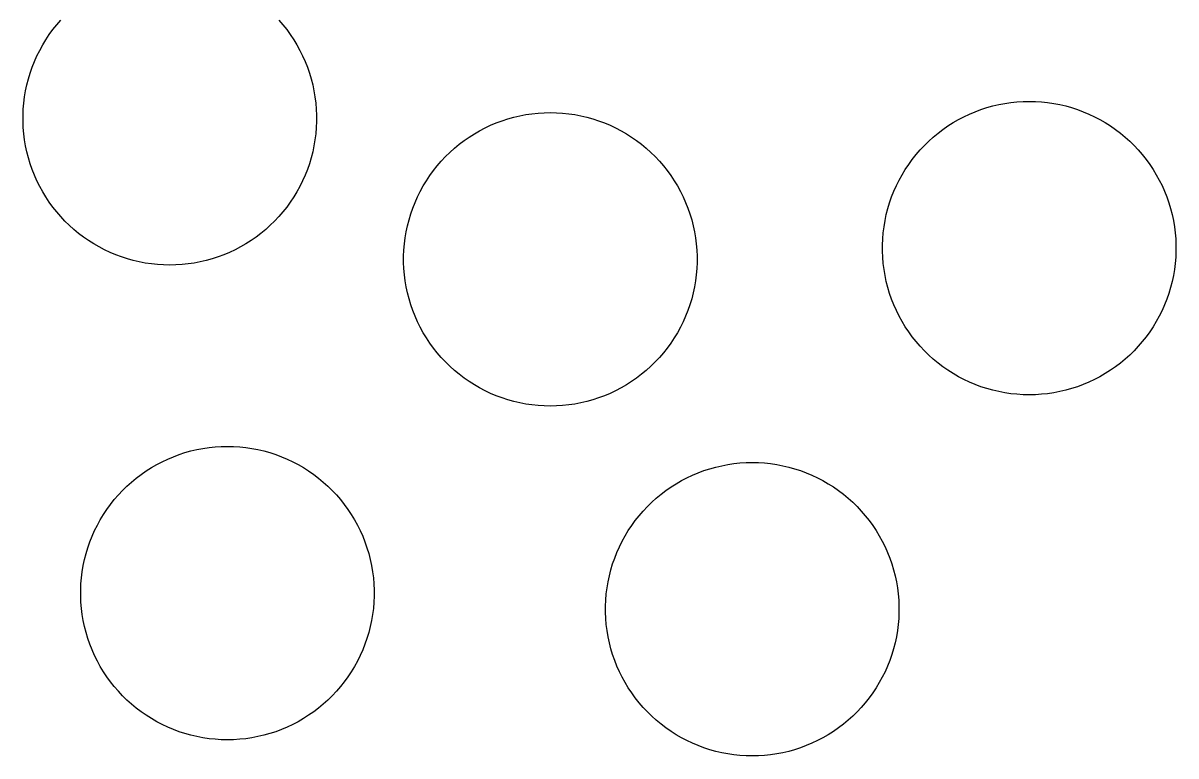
# Model space of a CAD drawing. Header units: metres. Extents: x -102 to 102, y -50 to 50.
# Drawn here: x 68.81 to 81.38, y -23.72 to -15.73 of the extents above; entities that cross this region are included whole.
import ezdxf

# ---------------------------------------------------------------- set-up
doc = ezdxf.new("R2010")
doc.units = ezdxf.units.M

msp = doc.modelspace()

# ---------------------------------------------------------------- linework, layer by layer
for p, q in [((69.1783, -15.7443), (69.2221, -15.6936)), ((71.6002, -15.6936), (71.644, -15.7443)), ((69.0973, -15.8511), (69.1367, -15.7969)), ((69.1367, -15.7969), (69.1783, -15.7443)), ((71.644, -15.7443), (71.6856, -15.7969)), ((71.6856, -15.7969), (71.725, -15.8511)), ((69.0255, -15.9642), (69.0602, -15.9069)), ((69.0602, -15.9069), (69.0973, -15.8511)), ((71.725, -15.8511), (71.7621, -15.9069)), ((71.7621, -15.9069), (71.7968, -15.9642)), ((68.9362, -16.1442), (68.9634, -16.083)), ((68.9634, -16.083), (68.9932, -16.0229)), ((68.9932, -16.0229), (69.0255, -15.9642)), ((71.7968, -15.9642), (71.8291, -16.0229)), ((71.8291, -16.0229), (71.8589, -16.083)), ((71.8589, -16.083), (71.8861, -16.1442)), ((68.8895, -16.2698), (68.9115, -16.2065)), ((68.9115, -16.2065), (68.9362, -16.1442)), ((71.8861, -16.1442), (71.9108, -16.2065)), ((71.9108, -16.2065), (71.9328, -16.2698)), ((68.8534, -16.3989), (68.8701, -16.334)), ((68.8701, -16.334), (68.8895, -16.2698)), ((71.9328, -16.2698), (71.9522, -16.334)), ((71.9522, -16.334), (71.9689, -16.3989)), ((68.8283, -16.5305), (68.8395, -16.4644)), ((68.8395, -16.4644), (68.8534, -16.3989)), ((71.9689, -16.3989), (71.9828, -16.4644)), ((71.9828, -16.4644), (71.994, -16.5305)), ((68.8199, -16.597), (68.8283, -16.5305)), ((71.994, -16.5305), (72.0024, -16.597)), ((79.58, -16.5917), (79.6467, -16.5847)), ((79.6467, -16.5847), (79.7136, -16.5805)), ((79.7136, -16.5805), (79.7806, -16.5791)), ((79.7806, -16.5791), (79.8476, -16.5805)), ((79.8476, -16.5805), (79.9145, -16.5847)), ((79.9145, -16.5847), (79.9811, -16.5917)), ((68.8115, -16.7307), (68.8143, -16.6638)), ((68.8143, -16.6638), (68.8199, -16.597)), ((72.0024, -16.597), (72.008, -16.6638)), ((72.008, -16.6638), (72.0108, -16.7307)), ((74.2933, -16.7238), (74.3596, -16.7141)), ((74.3596, -16.7141), (74.4262, -16.7071)), ((74.4262, -16.7071), (74.4931, -16.7029)), ((74.4931, -16.7029), (74.5601, -16.7014)), ((74.5601, -16.7014), (74.6271, -16.7029)), ((74.6271, -16.7029), (74.694, -16.7071)), ((74.694, -16.7071), (74.7607, -16.7141)), ((74.7607, -16.7141), (74.827, -16.7238)), ((79.1298, -16.7174), (79.1916, -16.6915)), ((79.1916, -16.6915), (79.2544, -16.6681)), ((79.2544, -16.6681), (79.3181, -16.6474)), ((79.3181, -16.6474), (79.3827, -16.6294)), ((79.3827, -16.6294), (79.4479, -16.6141)), ((79.4479, -16.6141), (79.5137, -16.6015)), ((79.5137, -16.6015), (79.58, -16.5917)), ((79.9811, -16.5917), (80.0474, -16.6015)), ((80.0474, -16.6015), (80.1132, -16.6141)), ((80.1132, -16.6141), (80.1785, -16.6294)), ((80.1785, -16.6294), (80.243, -16.6474)), ((80.243, -16.6474), (80.3067, -16.6681)), ((80.3067, -16.6681), (80.3696, -16.6915)), ((80.3696, -16.6915), (80.4314, -16.7174)), ((68.8115, -16.7977), (68.8115, -16.7307)), ((68.8143, -16.8647), (68.8115, -16.7977)), ((72.0108, -16.7977), (72.008, -16.8647)), ((72.0108, -16.7307), (72.0108, -16.7977)), ((73.8487, -16.8683), (73.9093, -16.8398)), ((73.9093, -16.8398), (73.9711, -16.8138)), ((73.9711, -16.8138), (74.0339, -16.7904)), ((74.0339, -16.7904), (74.0977, -16.7697)), ((74.0977, -16.7697), (74.1622, -16.7517)), ((74.1622, -16.7517), (74.2275, -16.7364)), ((74.2275, -16.7364), (74.2933, -16.7238)), ((74.827, -16.7238), (74.8928, -16.7364)), ((74.8928, -16.7364), (74.958, -16.7517)), ((74.958, -16.7517), (75.0226, -16.7697)), ((75.0226, -16.7697), (75.0863, -16.7904)), ((75.0863, -16.7904), (75.1491, -16.8138)), ((75.1491, -16.8138), (75.2109, -16.8398)), ((75.2109, -16.8398), (75.2715, -16.8683)), ((78.8951, -16.8464), (78.9517, -16.8105)), ((78.9517, -16.8105), (79.0098, -16.777)), ((79.0098, -16.777), (79.0692, -16.746)), ((79.0692, -16.746), (79.1298, -16.7174)), ((80.4314, -16.7174), (80.492, -16.746)), ((80.492, -16.746), (80.5514, -16.777)), ((80.5514, -16.777), (80.6094, -16.8105)), ((80.6094, -16.8105), (80.666, -16.8464)), ((68.8199, -16.9315), (68.8143, -16.8647)), ((68.8283, -16.998), (68.8199, -16.9315)), ((72.0024, -16.9315), (71.994, -16.998)), ((72.008, -16.8647), (72.0024, -16.9315)), ((73.6747, -16.9688), (73.7313, -16.9329)), ((73.7313, -16.9329), (73.7893, -16.8994)), ((73.7893, -16.8994), (73.8487, -16.8683)), ((75.2715, -16.8683), (75.3309, -16.8994)), ((75.3309, -16.8994), (75.389, -16.9329)), ((75.389, -16.9329), (75.4455, -16.9688)), ((78.7351, -16.9679), (78.7867, -16.9252)), ((78.7867, -16.9252), (78.8401, -16.8847)), ((78.8401, -16.8847), (78.8951, -16.8464)), ((80.666, -16.8464), (80.721, -16.8847)), ((80.721, -16.8847), (80.7744, -16.9252)), ((80.7744, -16.9252), (80.826, -16.9679)), ((68.8395, -17.064), (68.8283, -16.998)), ((68.8534, -17.1296), (68.8395, -17.064)), ((71.9828, -17.064), (71.9689, -17.1296)), ((71.994, -16.998), (71.9828, -17.064)), ((73.4648, -17.1351), (73.5146, -17.0903)), ((73.5146, -17.0903), (73.5663, -17.0475)), ((73.5663, -17.0475), (73.6197, -17.007)), ((73.6197, -17.007), (73.6747, -16.9688)), ((75.4455, -16.9688), (75.5006, -17.007)), ((75.5006, -17.007), (75.554, -17.0475)), ((75.554, -17.0475), (75.6056, -17.0903)), ((75.6056, -17.0903), (75.6554, -17.1351)), ((78.5915, -17.1085), (78.6374, -17.0596)), ((78.6374, -17.0596), (78.6853, -17.0127)), ((78.6853, -17.0127), (78.7351, -16.9679)), ((80.826, -16.9679), (80.8758, -17.0127)), ((80.8758, -17.0127), (80.9237, -17.0596)), ((80.9237, -17.0596), (80.9696, -17.1085)), ((68.8701, -17.1945), (68.8534, -17.1296)), ((68.8895, -17.2587), (68.8701, -17.1945)), ((71.9522, -17.1945), (71.9328, -17.2587)), ((71.9689, -17.1296), (71.9522, -17.1945)), ((73.3711, -17.2308), (73.417, -17.182)), ((73.417, -17.182), (73.4648, -17.1351)), ((75.6554, -17.1351), (75.7033, -17.182)), ((75.7033, -17.182), (75.7491, -17.2308)), ((78.4667, -17.2659), (78.5061, -17.2117)), ((78.5061, -17.2117), (78.5477, -17.1592)), ((78.5477, -17.1592), (78.5915, -17.1085)), ((80.9696, -17.1085), (81.0134, -17.1592)), ((81.0134, -17.1592), (81.055, -17.2117)), ((81.055, -17.2117), (81.0944, -17.2659)), ((68.9115, -17.3219), (68.8895, -17.2587)), ((68.9362, -17.3842), (68.9115, -17.3219)), ((71.9108, -17.3219), (71.8861, -17.3842)), ((71.9328, -17.2587), (71.9108, -17.3219)), ((73.2463, -17.3883), (73.2857, -17.3341)), ((73.2857, -17.3341), (73.3273, -17.2816)), ((73.3273, -17.2816), (73.3711, -17.2308)), ((75.7491, -17.2308), (75.7929, -17.2816)), ((75.7929, -17.2816), (75.8346, -17.3341)), ((75.8346, -17.3341), (75.874, -17.3883)), ((78.3949, -17.3791), (78.4296, -17.3218)), ((78.4296, -17.3218), (78.4667, -17.2659)), ((81.0944, -17.2659), (81.1315, -17.3218)), ((81.1315, -17.3218), (81.1662, -17.3791)), ((68.9634, -17.4455), (68.9362, -17.3842)), ((68.9932, -17.5055), (68.9634, -17.4455)), ((71.8589, -17.4455), (71.8291, -17.5055)), ((71.8861, -17.3842), (71.8589, -17.4455)), ((73.1745, -17.5014), (73.2092, -17.4441)), ((73.2092, -17.4441), (73.2463, -17.3883)), ((75.874, -17.3883), (75.911, -17.4441)), ((75.911, -17.4441), (75.9458, -17.5014)), ((78.3328, -17.4978), (78.3626, -17.4378)), ((78.3626, -17.4378), (78.3949, -17.3791)), ((81.1662, -17.3791), (81.1985, -17.4378)), ((81.1985, -17.4378), (81.2283, -17.4978)), ((69.0255, -17.5642), (68.9932, -17.5055)), ((69.0602, -17.6216), (69.0255, -17.5642)), ((71.7968, -17.5642), (71.7621, -17.6216)), ((71.8291, -17.5055), (71.7968, -17.5642)), ((73.1124, -17.6202), (73.1422, -17.5602)), ((73.1422, -17.5602), (73.1745, -17.5014)), ((75.9458, -17.5014), (75.978, -17.5602)), ((75.978, -17.5602), (76.0078, -17.6202)), ((78.2809, -17.6214), (78.3056, -17.5591)), ((78.3056, -17.5591), (78.3328, -17.4978)), ((81.2283, -17.4978), (81.2556, -17.5591)), ((81.2556, -17.5591), (81.2802, -17.6214)), ((69.0973, -17.6774), (69.0602, -17.6216)), ((69.1367, -17.7316), (69.0973, -17.6774)), ((71.725, -17.6774), (71.6856, -17.7316)), ((71.7621, -17.6216), (71.725, -17.6774)), ((73.0605, -17.7437), (73.0851, -17.6814)), ((73.0851, -17.6814), (73.1124, -17.6202)), ((76.0078, -17.6202), (76.0351, -17.6814)), ((76.0351, -17.6814), (76.0598, -17.7437)), ((78.2395, -17.7488), (78.2589, -17.6847)), ((78.2589, -17.6847), (78.2809, -17.6214)), ((81.2802, -17.6214), (81.3023, -17.6847)), ((81.3023, -17.6847), (81.3216, -17.7488)), ((69.1783, -17.7841), (69.1367, -17.7316)), ((69.2221, -17.8348), (69.1783, -17.7841)), ((69.268, -17.8837), (69.2221, -17.8348)), ((71.6002, -17.8348), (71.5543, -17.8837)), ((71.644, -17.7841), (71.6002, -17.8348)), ((71.6856, -17.7316), (71.644, -17.7841)), ((73.0191, -17.8712), (73.0384, -17.807)), ((73.0384, -17.807), (73.0605, -17.7437)), ((76.0598, -17.7437), (76.0818, -17.807)), ((76.0818, -17.807), (76.1012, -17.8712)), ((78.2089, -17.8793), (78.2228, -17.8137)), ((78.2228, -17.8137), (78.2395, -17.7488)), ((81.3216, -17.7488), (81.3383, -17.8137)), ((81.3383, -17.8137), (81.3522, -17.8793)), ((69.3159, -17.9306), (69.268, -17.8837)), ((69.3657, -17.9754), (69.3159, -17.9306)), ((71.5064, -17.9306), (71.4566, -17.9754)), ((71.5543, -17.8837), (71.5064, -17.9306)), ((72.9885, -18.0016), (73.0024, -17.9361)), ((73.0024, -17.9361), (73.0191, -17.8712)), ((76.1012, -17.8712), (76.1178, -17.9361)), ((76.1178, -17.9361), (76.1318, -18.0016)), ((78.1893, -18.0118), (78.1977, -17.9454)), ((78.1977, -17.9454), (78.2089, -17.8793)), ((81.3522, -17.8793), (81.3634, -17.9454)), ((81.3634, -17.9454), (81.3718, -18.0118)), ((69.4173, -18.0181), (69.3657, -17.9754)), ((69.4707, -18.0587), (69.4173, -18.0181)), ((69.5257, -18.0969), (69.4707, -18.0587)), ((69.5823, -18.1328), (69.5257, -18.0969)), ((71.2966, -18.0969), (71.24, -18.1328)), ((71.3516, -18.0587), (71.2966, -18.0969)), ((71.405, -18.0181), (71.3516, -18.0587)), ((71.4566, -17.9754), (71.405, -18.0181)), ((72.9689, -18.1342), (72.9773, -18.0677)), ((72.9773, -18.0677), (72.9885, -18.0016)), ((76.1318, -18.0016), (76.143, -18.0677)), ((76.143, -18.0677), (76.1514, -18.1342)), ((78.1809, -18.1456), (78.1837, -18.0786)), ((78.1837, -18.0786), (78.1893, -18.0118)), ((81.3718, -18.0118), (81.3774, -18.0786)), ((81.3774, -18.0786), (81.3802, -18.1456)), ((69.6403, -18.1663), (69.5823, -18.1328)), ((69.6997, -18.1974), (69.6403, -18.1663)), ((69.7604, -18.2259), (69.6997, -18.1974)), ((71.1226, -18.1974), (71.0619, -18.2259)), ((71.1819, -18.1663), (71.1226, -18.1974)), ((71.24, -18.1328), (71.1819, -18.1663)), ((72.9605, -18.2679), (72.9633, -18.201)), ((72.9633, -18.201), (72.9689, -18.1342)), ((76.1514, -18.1342), (76.157, -18.201)), ((76.157, -18.201), (76.1598, -18.2679)), ((78.1809, -18.2126), (78.1809, -18.1456)), ((78.1837, -18.2796), (78.1809, -18.2126)), ((81.3802, -18.2126), (81.3774, -18.2796)), ((81.3802, -18.1456), (81.3802, -18.2126)), ((69.8221, -18.2519), (69.7604, -18.2259)), ((69.885, -18.2752), (69.8221, -18.2519)), ((69.9487, -18.2959), (69.885, -18.2752)), ((70.0132, -18.314), (69.9487, -18.2959)), ((70.0785, -18.3293), (70.0132, -18.314)), ((70.1443, -18.3418), (70.0785, -18.3293)), ((70.2106, -18.3516), (70.1443, -18.3418)), ((70.678, -18.3418), (70.6117, -18.3516)), ((70.7438, -18.3293), (70.678, -18.3418)), ((70.8091, -18.314), (70.7438, -18.3293)), ((70.8736, -18.2959), (70.8091, -18.314)), ((70.9373, -18.2752), (70.8736, -18.2959)), ((71.0001, -18.2519), (70.9373, -18.2752)), ((71.0619, -18.2259), (71.0001, -18.2519)), ((72.9605, -18.3349), (72.9605, -18.2679)), ((72.9633, -18.4019), (72.9605, -18.3349)), ((76.1598, -18.3349), (76.157, -18.4019)), ((76.1598, -18.2679), (76.1598, -18.3349)), ((78.1893, -18.3463), (78.1837, -18.2796)), ((78.1977, -18.4128), (78.1893, -18.3463)), ((81.3718, -18.3463), (81.3634, -18.4128)), ((81.3774, -18.2796), (81.3718, -18.3463)), ((70.2773, -18.3586), (70.2106, -18.3516)), ((70.3441, -18.3628), (70.2773, -18.3586)), ((70.4111, -18.3642), (70.3441, -18.3628)), ((70.4781, -18.3628), (70.4111, -18.3642)), ((70.545, -18.3586), (70.4781, -18.3628)), ((70.6117, -18.3516), (70.545, -18.3586)), ((72.9689, -18.4687), (72.9633, -18.4019)), ((72.9773, -18.5352), (72.9689, -18.4687)), ((76.1514, -18.4687), (76.143, -18.5352)), ((76.157, -18.4019), (76.1514, -18.4687)), ((78.2089, -18.4789), (78.1977, -18.4128)), ((81.3634, -18.4128), (81.3522, -18.4789)), ((72.9885, -18.6013), (72.9773, -18.5352)), ((73.0024, -18.6668), (72.9885, -18.6013)), ((76.1318, -18.6013), (76.1178, -18.6668)), ((76.143, -18.5352), (76.1318, -18.6013)), ((78.2228, -18.5444), (78.2089, -18.4789)), ((78.2395, -18.6094), (78.2228, -18.5444)), ((81.3383, -18.5444), (81.3216, -18.6094)), ((81.3522, -18.4789), (81.3383, -18.5444)), ((73.0191, -18.7317), (73.0024, -18.6668)), ((76.1178, -18.6668), (76.1012, -18.7317)), ((78.2589, -18.6735), (78.2395, -18.6094)), ((78.2809, -18.7368), (78.2589, -18.6735)), ((81.3023, -18.6735), (81.2802, -18.7368)), ((81.3216, -18.6094), (81.3023, -18.6735)), ((73.0384, -18.7959), (73.0191, -18.7317)), ((73.0605, -18.8592), (73.0384, -18.7959)), ((76.0818, -18.7959), (76.0598, -18.8592)), ((76.1012, -18.7317), (76.0818, -18.7959)), ((78.3056, -18.7991), (78.2809, -18.7368)), ((78.3328, -18.8603), (78.3056, -18.7991)), ((81.2556, -18.7991), (81.2283, -18.8603)), ((81.2802, -18.7368), (81.2556, -18.7991)), ((73.0851, -18.9215), (73.0605, -18.8592)), ((73.1124, -18.9827), (73.0851, -18.9215)), ((76.0351, -18.9215), (76.0078, -18.9827)), ((76.0598, -18.8592), (76.0351, -18.9215)), ((78.3626, -18.9204), (78.3328, -18.8603)), ((78.3949, -18.9791), (78.3626, -18.9204)), ((81.1985, -18.9204), (81.1662, -18.9791)), ((81.2283, -18.8603), (81.1985, -18.9204)), ((73.1422, -19.0427), (73.1124, -18.9827)), ((73.1745, -19.1014), (73.1422, -19.0427)), ((73.2092, -19.1588), (73.1745, -19.1014)), ((75.9458, -19.1014), (75.911, -19.1588)), ((75.978, -19.0427), (75.9458, -19.1014)), ((76.0078, -18.9827), (75.978, -19.0427)), ((78.4296, -19.0364), (78.3949, -18.9791)), ((78.4667, -19.0922), (78.4296, -19.0364)), ((78.5061, -19.1465), (78.4667, -19.0922)), ((81.0944, -19.0922), (81.055, -19.1465)), ((81.1315, -19.0364), (81.0944, -19.0922)), ((81.1662, -18.9791), (81.1315, -19.0364)), ((73.2463, -19.2146), (73.2092, -19.1588)), ((73.2857, -19.2688), (73.2463, -19.2146)), ((75.874, -19.2146), (75.8346, -19.2688)), ((75.911, -19.1588), (75.874, -19.2146)), ((78.5477, -19.199), (78.5061, -19.1465)), ((78.5915, -19.2497), (78.5477, -19.199)), ((81.0134, -19.199), (80.9696, -19.2497)), ((81.055, -19.1465), (81.0134, -19.199)), ((73.3273, -19.3213), (73.2857, -19.2688)), ((73.3711, -19.3721), (73.3273, -19.3213)), ((75.7929, -19.3213), (75.7491, -19.3721)), ((75.8346, -19.2688), (75.7929, -19.3213)), ((78.6374, -19.2986), (78.5915, -19.2497)), ((78.6853, -19.3454), (78.6374, -19.2986)), ((78.7351, -19.3903), (78.6853, -19.3454)), ((80.8758, -19.3454), (80.826, -19.3903)), ((80.9237, -19.2986), (80.8758, -19.3454)), ((80.9696, -19.2497), (80.9237, -19.2986)), ((73.417, -19.4209), (73.3711, -19.3721)), ((73.4648, -19.4678), (73.417, -19.4209)), ((73.5146, -19.5126), (73.4648, -19.4678)), ((75.6554, -19.4678), (75.6056, -19.5126)), ((75.7033, -19.4209), (75.6554, -19.4678)), ((75.7491, -19.3721), (75.7033, -19.4209)), ((78.7867, -19.433), (78.7351, -19.3903)), ((78.8401, -19.4735), (78.7867, -19.433)), ((78.8951, -19.5118), (78.8401, -19.4735)), ((80.721, -19.4735), (80.666, -19.5118)), ((80.7744, -19.433), (80.721, -19.4735)), ((80.826, -19.3903), (80.7744, -19.433)), ((73.5663, -19.5554), (73.5146, -19.5126)), ((73.6197, -19.5959), (73.5663, -19.5554)), ((73.6747, -19.6341), (73.6197, -19.5959)), ((75.5006, -19.5959), (75.4455, -19.6341)), ((75.554, -19.5554), (75.5006, -19.5959)), ((75.6056, -19.5126), (75.554, -19.5554)), ((78.9517, -19.5477), (78.8951, -19.5118)), ((79.0098, -19.5812), (78.9517, -19.5477)), ((79.0692, -19.6122), (79.0098, -19.5812)), ((80.5514, -19.5812), (80.492, -19.6122)), ((80.6094, -19.5477), (80.5514, -19.5812)), ((80.666, -19.5118), (80.6094, -19.5477)), ((73.7313, -19.67), (73.6747, -19.6341)), ((73.7893, -19.7035), (73.7313, -19.67)), ((73.8487, -19.7346), (73.7893, -19.7035)), ((75.3309, -19.7035), (75.2715, -19.7346)), ((75.389, -19.67), (75.3309, -19.7035)), ((75.4455, -19.6341), (75.389, -19.67)), ((79.1298, -19.6408), (79.0692, -19.6122)), ((79.1916, -19.6667), (79.1298, -19.6408)), ((79.2544, -19.6901), (79.1916, -19.6667)), ((79.3181, -19.7108), (79.2544, -19.6901)), ((79.3827, -19.7288), (79.3181, -19.7108)), ((79.4479, -19.7441), (79.3827, -19.7288)), ((80.1785, -19.7288), (80.1132, -19.7441)), ((80.243, -19.7108), (80.1785, -19.7288)), ((80.3067, -19.6901), (80.243, -19.7108)), ((80.3696, -19.6667), (80.3067, -19.6901)), ((80.4314, -19.6408), (80.3696, -19.6667)), ((80.492, -19.6122), (80.4314, -19.6408)), ((73.9093, -19.7631), (73.8487, -19.7346)), ((73.9711, -19.7891), (73.9093, -19.7631)), ((74.0339, -19.8124), (73.9711, -19.7891)), ((74.0977, -19.8332), (74.0339, -19.8124)), ((74.1622, -19.8512), (74.0977, -19.8332)), ((74.2275, -19.8665), (74.1622, -19.8512)), ((74.958, -19.8512), (74.8928, -19.8665)), ((75.0226, -19.8332), (74.958, -19.8512)), ((75.0863, -19.8124), (75.0226, -19.8332)), ((75.1491, -19.7891), (75.0863, -19.8124)), ((75.2109, -19.7631), (75.1491, -19.7891)), ((75.2715, -19.7346), (75.2109, -19.7631)), ((79.5137, -19.7567), (79.4479, -19.7441)), ((79.58, -19.7665), (79.5137, -19.7567)), ((79.6467, -19.7735), (79.58, -19.7665)), ((79.7136, -19.7777), (79.6467, -19.7735)), ((79.7806, -19.7791), (79.7136, -19.7777)), ((79.8476, -19.7777), (79.7806, -19.7791)), ((79.9145, -19.7735), (79.8476, -19.7777)), ((79.9811, -19.7665), (79.9145, -19.7735)), ((80.0474, -19.7567), (79.9811, -19.7665)), ((80.1132, -19.7441), (80.0474, -19.7567)), ((74.2933, -19.879), (74.2275, -19.8665)), ((74.3596, -19.8888), (74.2933, -19.879)), ((74.4262, -19.8958), (74.3596, -19.8888)), ((74.4931, -19.9), (74.4262, -19.8958)), ((74.5601, -19.9014), (74.4931, -19.9)), ((74.6271, -19.9), (74.5601, -19.9014)), ((74.694, -19.8958), (74.6271, -19.9)), ((74.7607, -19.8888), (74.694, -19.8958)), ((74.827, -19.879), (74.7607, -19.8888)), ((74.8928, -19.8665), (74.827, -19.879)), ((70.7725, -20.3633), (70.8388, -20.3535)), ((70.8388, -20.3535), (70.9055, -20.3465)), ((70.9055, -20.3465), (70.9724, -20.3423)), ((70.9724, -20.3423), (71.0394, -20.3409)), ((71.0394, -20.3409), (71.1064, -20.3423)), ((71.1064, -20.3423), (71.1732, -20.3465)), ((71.1732, -20.3465), (71.2399, -20.3535)), ((71.2399, -20.3535), (71.3062, -20.3633)), ((70.328, -20.5078), (70.3886, -20.4793)), ((70.3886, -20.4793), (70.4504, -20.4533)), ((70.4504, -20.4533), (70.5132, -20.4299)), ((70.5132, -20.4299), (70.5769, -20.4092)), ((70.5769, -20.4092), (70.6415, -20.3912)), ((70.6415, -20.3912), (70.7067, -20.3759)), ((70.7067, -20.3759), (70.7725, -20.3633)), ((71.3062, -20.3633), (71.372, -20.3759)), ((71.372, -20.3759), (71.4373, -20.3912)), ((71.4373, -20.3912), (71.5018, -20.4092)), ((71.5018, -20.4092), (71.5656, -20.4299)), ((71.5656, -20.4299), (71.6284, -20.4533)), ((71.6284, -20.4533), (71.6901, -20.4793)), ((71.6901, -20.4793), (71.7508, -20.5078)), ((70.0989, -20.6465), (70.1539, -20.6083)), ((70.1539, -20.6083), (70.2105, -20.5723)), ((70.2105, -20.5723), (70.2686, -20.5388)), ((70.2686, -20.5388), (70.328, -20.5078)), ((71.7508, -20.5078), (71.8102, -20.5388)), ((71.8102, -20.5388), (71.8682, -20.5723)), ((71.8682, -20.5723), (71.9248, -20.6083)), ((71.9248, -20.6083), (71.9798, -20.6465)), ((76.1718, -20.6289), (76.2346, -20.6055)), ((76.2346, -20.6055), (76.2984, -20.5848)), ((76.2984, -20.5848), (76.3629, -20.5668)), ((76.3629, -20.5668), (76.4282, -20.5515)), ((76.4282, -20.5515), (76.494, -20.5389)), ((76.494, -20.5389), (76.5603, -20.5291)), ((76.5603, -20.5291), (76.6269, -20.5221)), ((76.6269, -20.5221), (76.6938, -20.5179)), ((76.6938, -20.5179), (76.7608, -20.5165)), ((76.7608, -20.5165), (76.8278, -20.5179)), ((76.8278, -20.5179), (76.8947, -20.5221)), ((76.8947, -20.5221), (76.9614, -20.5291)), ((76.9614, -20.5291), (77.0277, -20.5389)), ((77.0277, -20.5389), (77.0935, -20.5515)), ((77.0935, -20.5515), (77.1587, -20.5668)), ((77.1587, -20.5668), (77.2233, -20.5848)), ((77.2233, -20.5848), (77.287, -20.6055)), ((77.287, -20.6055), (77.3498, -20.6289)), ((69.9441, -20.7746), (69.9939, -20.7297)), ((69.9939, -20.7297), (70.0455, -20.687)), ((70.0455, -20.687), (70.0989, -20.6465)), ((71.9798, -20.6465), (72.0332, -20.687)), ((72.0332, -20.687), (72.0848, -20.7297)), ((72.0848, -20.7297), (72.1346, -20.7746)), ((75.932, -20.7479), (75.99, -20.7144)), ((75.99, -20.7144), (76.0494, -20.6834)), ((76.0494, -20.6834), (76.11, -20.6548)), ((76.11, -20.6548), (76.1718, -20.6289)), ((77.3498, -20.6289), (77.4116, -20.6548)), ((77.4116, -20.6548), (77.4722, -20.6834)), ((77.4722, -20.6834), (77.5316, -20.7144)), ((77.5316, -20.7144), (77.5897, -20.7479)), ((69.8503, -20.8703), (69.8962, -20.8215)), ((69.8962, -20.8215), (69.9441, -20.7746)), ((72.1346, -20.7746), (72.1825, -20.8215)), ((72.1825, -20.8215), (72.2284, -20.8703)), ((75.7153, -20.9053), (75.767, -20.8626)), ((75.767, -20.8626), (75.8204, -20.8221)), ((75.8204, -20.8221), (75.8754, -20.7839)), ((75.8754, -20.7839), (75.932, -20.7479)), ((77.5897, -20.7479), (77.6463, -20.7839)), ((77.6463, -20.7839), (77.7013, -20.8221)), ((77.7013, -20.8221), (77.7547, -20.8626)), ((77.7547, -20.8626), (77.8063, -20.9053)), ((69.7255, -21.0278), (69.7649, -20.9736)), ((69.7649, -20.9736), (69.8065, -20.9211)), ((69.8065, -20.9211), (69.8503, -20.8703)), ((72.2284, -20.8703), (72.2722, -20.9211)), ((72.2722, -20.9211), (72.3138, -20.9736)), ((72.3138, -20.9736), (72.3532, -21.0278)), ((75.6177, -20.9971), (75.6656, -20.9502)), ((75.6656, -20.9502), (75.7153, -20.9053)), ((77.8063, -20.9053), (77.8561, -20.9502)), ((77.8561, -20.9502), (77.904, -20.9971)), ((69.6537, -21.1409), (69.6884, -21.0836)), ((69.6884, -21.0836), (69.7255, -21.0278)), ((72.3532, -21.0278), (72.3903, -21.0836)), ((72.3903, -21.0836), (72.425, -21.1409)), ((75.4864, -21.1492), (75.528, -21.0966)), ((75.528, -21.0966), (75.5718, -21.0459)), ((75.5718, -21.0459), (75.6177, -20.9971)), ((77.904, -20.9971), (77.9499, -21.0459)), ((77.9499, -21.0459), (77.9937, -21.0966)), ((77.9937, -21.0966), (78.0353, -21.1492)), ((69.5916, -21.2597), (69.6214, -21.1997)), ((69.6214, -21.1997), (69.6537, -21.1409)), ((72.425, -21.1409), (72.4573, -21.1997)), ((72.4573, -21.1997), (72.4871, -21.2597)), ((75.4099, -21.2592), (75.447, -21.2034)), ((75.447, -21.2034), (75.4864, -21.1492)), ((78.0353, -21.1492), (78.0747, -21.2034)), ((78.0747, -21.2034), (78.1118, -21.2592)), ((69.5397, -21.3832), (69.5644, -21.3209)), ((69.5644, -21.3209), (69.5916, -21.2597)), ((72.4871, -21.2597), (72.5143, -21.3209)), ((72.5143, -21.3209), (72.539, -21.3832)), ((75.3429, -21.3753), (75.3752, -21.3165)), ((75.3752, -21.3165), (75.4099, -21.2592)), ((78.1118, -21.2592), (78.1465, -21.3165)), ((78.1465, -21.3165), (78.1788, -21.3753)), ((69.4983, -21.5107), (69.5177, -21.4465)), ((69.5177, -21.4465), (69.5397, -21.3832)), ((72.539, -21.3832), (72.5611, -21.4465)), ((72.5611, -21.4465), (72.5804, -21.5107)), ((75.2858, -21.4965), (75.3131, -21.4353)), ((75.3131, -21.4353), (75.3429, -21.3753)), ((78.1788, -21.3753), (78.2086, -21.4353)), ((78.2086, -21.4353), (78.2358, -21.4965)), ((69.4677, -21.6411), (69.4816, -21.5756)), ((69.4816, -21.5756), (69.4983, -21.5107)), ((72.5804, -21.5107), (72.5971, -21.5756)), ((72.5971, -21.5756), (72.611, -21.6411)), ((75.2391, -21.6221), (75.2612, -21.5588)), ((75.2612, -21.5588), (75.2858, -21.4965)), ((78.2358, -21.4965), (78.2605, -21.5588)), ((78.2605, -21.5588), (78.2825, -21.6221)), ((69.4481, -21.7737), (69.4565, -21.7072)), ((69.4565, -21.7072), (69.4677, -21.6411)), ((72.611, -21.6411), (72.6222, -21.7072)), ((72.6222, -21.7072), (72.6306, -21.7737)), ((75.2031, -21.7512), (75.2198, -21.6862)), ((75.2198, -21.6862), (75.2391, -21.6221)), ((78.2825, -21.6221), (78.3019, -21.6862)), ((78.3019, -21.6862), (78.3186, -21.7512)), ((69.4397, -21.9074), (69.4425, -21.8405)), ((69.4425, -21.8405), (69.4481, -21.7737)), ((72.6306, -21.7737), (72.6362, -21.8405)), ((72.6362, -21.8405), (72.639, -21.9074)), ((75.178, -21.8828), (75.1892, -21.8167)), ((75.1892, -21.8167), (75.2031, -21.7512)), ((78.3186, -21.7512), (78.3325, -21.8167)), ((78.3325, -21.8167), (78.3437, -21.8828)), ((69.4397, -21.9744), (69.4397, -21.9074)), ((69.4425, -22.0414), (69.4397, -21.9744)), ((72.639, -21.9744), (72.6362, -22.0414)), ((72.639, -21.9074), (72.639, -21.9744)), ((75.164, -22.0161), (75.1696, -21.9493)), ((75.1696, -21.9493), (75.178, -21.8828)), ((78.3437, -21.8828), (78.3521, -21.9493)), ((78.3521, -21.9493), (78.3577, -22.0161)), ((69.4481, -22.1082), (69.4425, -22.0414)), ((69.4565, -22.1747), (69.4481, -22.1082)), ((72.6306, -22.1082), (72.6222, -22.1747)), ((72.6362, -22.0414), (72.6306, -22.1082)), ((75.1612, -22.083), (75.164, -22.0161)), ((75.1612, -22.15), (75.1612, -22.083)), ((78.3577, -22.0161), (78.3605, -22.083)), ((78.3605, -22.083), (78.3605, -22.15)), ((69.4677, -22.2407), (69.4565, -22.1747)), ((69.4816, -22.3063), (69.4677, -22.2407)), ((72.611, -22.2407), (72.5971, -22.3063)), ((72.6222, -22.1747), (72.611, -22.2407)), ((75.164, -22.217), (75.1612, -22.15)), ((75.1696, -22.2838), (75.164, -22.217)), ((78.3577, -22.217), (78.3521, -22.2838)), ((78.3605, -22.15), (78.3577, -22.217)), ((69.4983, -22.3712), (69.4816, -22.3063)), ((69.5177, -22.4354), (69.4983, -22.3712)), ((72.5804, -22.3712), (72.5611, -22.4354)), ((72.5971, -22.3063), (72.5804, -22.3712)), ((75.178, -22.3503), (75.1696, -22.2838)), ((75.1892, -22.4163), (75.178, -22.3503)), ((78.3437, -22.3503), (78.3325, -22.4163)), ((78.3521, -22.2838), (78.3437, -22.3503)), ((69.5397, -22.4986), (69.5177, -22.4354)), ((72.5611, -22.4354), (72.539, -22.4986)), ((75.2031, -22.4819), (75.1892, -22.4163)), ((75.2198, -22.5468), (75.2031, -22.4819)), ((78.3186, -22.4819), (78.3019, -22.5468)), ((78.3325, -22.4163), (78.3186, -22.4819)), ((69.5644, -22.561), (69.5397, -22.4986)), ((69.5916, -22.6222), (69.5644, -22.561)), ((69.6214, -22.6822), (69.5916, -22.6222)), ((72.4871, -22.6222), (72.4573, -22.6822)), ((72.5143, -22.561), (72.4871, -22.6222)), ((72.539, -22.4986), (72.5143, -22.561)), ((75.2391, -22.6109), (75.2198, -22.5468)), ((75.2612, -22.6742), (75.2391, -22.6109)), ((78.2825, -22.6109), (78.2605, -22.6742)), ((78.3019, -22.5468), (78.2825, -22.6109)), ((69.6537, -22.7409), (69.6214, -22.6822)), ((69.6884, -22.7982), (69.6537, -22.7409)), ((72.425, -22.7409), (72.3903, -22.7982)), ((72.4573, -22.6822), (72.425, -22.7409)), ((75.2858, -22.7366), (75.2612, -22.6742)), ((75.3131, -22.7978), (75.2858, -22.7366)), ((78.2358, -22.7366), (78.2086, -22.7978)), ((78.2605, -22.6742), (78.2358, -22.7366)), ((69.7255, -22.8541), (69.6884, -22.7982)), ((69.7649, -22.9083), (69.7255, -22.8541)), ((72.3532, -22.8541), (72.3138, -22.9083)), ((72.3903, -22.7982), (72.3532, -22.8541)), ((75.3429, -22.8578), (75.3131, -22.7978)), ((75.3752, -22.9165), (75.3429, -22.8578)), ((78.1788, -22.8578), (78.1465, -22.9165)), ((78.2086, -22.7978), (78.1788, -22.8578)), ((69.8065, -22.9608), (69.7649, -22.9083)), ((69.8503, -23.0115), (69.8065, -22.9608)), ((72.2722, -22.9608), (72.2284, -23.0115)), ((72.3138, -22.9083), (72.2722, -22.9608)), ((75.4099, -22.9738), (75.3752, -22.9165)), ((75.447, -23.0297), (75.4099, -22.9738)), ((78.1118, -22.9738), (78.0747, -23.0297)), ((78.1465, -22.9165), (78.1118, -22.9738)), ((69.8962, -23.0604), (69.8503, -23.0115)), ((69.9441, -23.1073), (69.8962, -23.0604)), ((69.9939, -23.1521), (69.9441, -23.1073)), ((72.1346, -23.1073), (72.0848, -23.1521)), ((72.1825, -23.0604), (72.1346, -23.1073)), ((72.2284, -23.0115), (72.1825, -23.0604)), ((75.4864, -23.0839), (75.447, -23.0297)), ((75.528, -23.1364), (75.4864, -23.0839)), ((78.0353, -23.0839), (77.9937, -23.1364)), ((78.0747, -23.0297), (78.0353, -23.0839)), ((70.0455, -23.1948), (69.9939, -23.1521)), ((70.0989, -23.2354), (70.0455, -23.1948)), ((70.1539, -23.2736), (70.0989, -23.2354)), ((71.9798, -23.2354), (71.9248, -23.2736)), ((72.0332, -23.1948), (71.9798, -23.2354)), ((72.0848, -23.1521), (72.0332, -23.1948)), ((75.5718, -23.1871), (75.528, -23.1364)), ((75.6177, -23.236), (75.5718, -23.1871)), ((75.6656, -23.2829), (75.6177, -23.236)), ((77.904, -23.236), (77.8561, -23.2829)), ((77.9499, -23.1871), (77.904, -23.236)), ((77.9937, -23.1364), (77.9499, -23.1871)), ((70.2105, -23.3095), (70.1539, -23.2736)), ((70.2686, -23.343), (70.2105, -23.3095)), ((70.328, -23.3741), (70.2686, -23.343)), ((70.3886, -23.4026), (70.328, -23.3741)), ((71.7508, -23.3741), (71.6901, -23.4026)), ((71.8102, -23.343), (71.7508, -23.3741)), ((71.8682, -23.3095), (71.8102, -23.343)), ((71.9248, -23.2736), (71.8682, -23.3095)), ((75.7153, -23.3277), (75.6656, -23.2829)), ((75.767, -23.3704), (75.7153, -23.3277)), ((75.8204, -23.4109), (75.767, -23.3704)), ((77.7547, -23.3704), (77.7013, -23.4109)), ((77.8063, -23.3277), (77.7547, -23.3704)), ((77.8561, -23.2829), (77.8063, -23.3277)), ((70.4504, -23.4286), (70.3886, -23.4026)), ((70.5132, -23.4519), (70.4504, -23.4286)), ((70.5769, -23.4726), (70.5132, -23.4519)), ((70.6415, -23.4907), (70.5769, -23.4726)), ((70.7067, -23.506), (70.6415, -23.4907)), ((71.4373, -23.4907), (71.372, -23.506)), ((71.5018, -23.4726), (71.4373, -23.4907)), ((71.5656, -23.4519), (71.5018, -23.4726)), ((71.6284, -23.4286), (71.5656, -23.4519)), ((71.6901, -23.4026), (71.6284, -23.4286)), ((75.8754, -23.4492), (75.8204, -23.4109)), ((75.932, -23.4851), (75.8754, -23.4492)), ((75.99, -23.5186), (75.932, -23.4851)), ((77.5897, -23.4851), (77.5316, -23.5186)), ((77.6463, -23.4492), (77.5897, -23.4851)), ((77.7013, -23.4109), (77.6463, -23.4492)), ((70.7725, -23.5185), (70.7067, -23.506)), ((70.8388, -23.5283), (70.7725, -23.5185)), ((70.9055, -23.5353), (70.8388, -23.5283)), ((70.9724, -23.5395), (70.9055, -23.5353)), ((71.0394, -23.5409), (70.9724, -23.5395)), ((71.1064, -23.5395), (71.0394, -23.5409)), ((71.1732, -23.5353), (71.1064, -23.5395)), ((71.2399, -23.5283), (71.1732, -23.5353)), ((71.3062, -23.5185), (71.2399, -23.5283)), ((71.372, -23.506), (71.3062, -23.5185)), ((76.0494, -23.5497), (75.99, -23.5186)), ((76.11, -23.5782), (76.0494, -23.5497)), ((76.1718, -23.6042), (76.11, -23.5782)), ((76.2346, -23.6275), (76.1718, -23.6042)), ((76.2984, -23.6482), (76.2346, -23.6275)), ((77.287, -23.6275), (77.2233, -23.6482)), ((77.3498, -23.6042), (77.287, -23.6275)), ((77.4116, -23.5782), (77.3498, -23.6042)), ((77.4722, -23.5497), (77.4116, -23.5782)), ((77.5316, -23.5186), (77.4722, -23.5497)), ((76.3629, -23.6663), (76.2984, -23.6482)), ((76.4282, -23.6816), (76.3629, -23.6663)), ((76.494, -23.6941), (76.4282, -23.6816)), ((76.5603, -23.7039), (76.494, -23.6941)), ((76.6269, -23.7109), (76.5603, -23.7039)), ((76.6938, -23.7151), (76.6269, -23.7109)), ((76.7608, -23.7165), (76.6938, -23.7151)), ((76.8278, -23.7151), (76.7608, -23.7165)), ((76.8947, -23.7109), (76.8278, -23.7151)), ((76.9614, -23.7039), (76.8947, -23.7109)), ((77.0277, -23.6941), (76.9614, -23.7039)), ((77.0935, -23.6816), (77.0277, -23.6941)), ((77.1587, -23.6663), (77.0935, -23.6816)), ((77.2233, -23.6482), (77.1587, -23.6663))]:
    msp.add_line(p, q)

doc.saveas('drawing.dxf')
